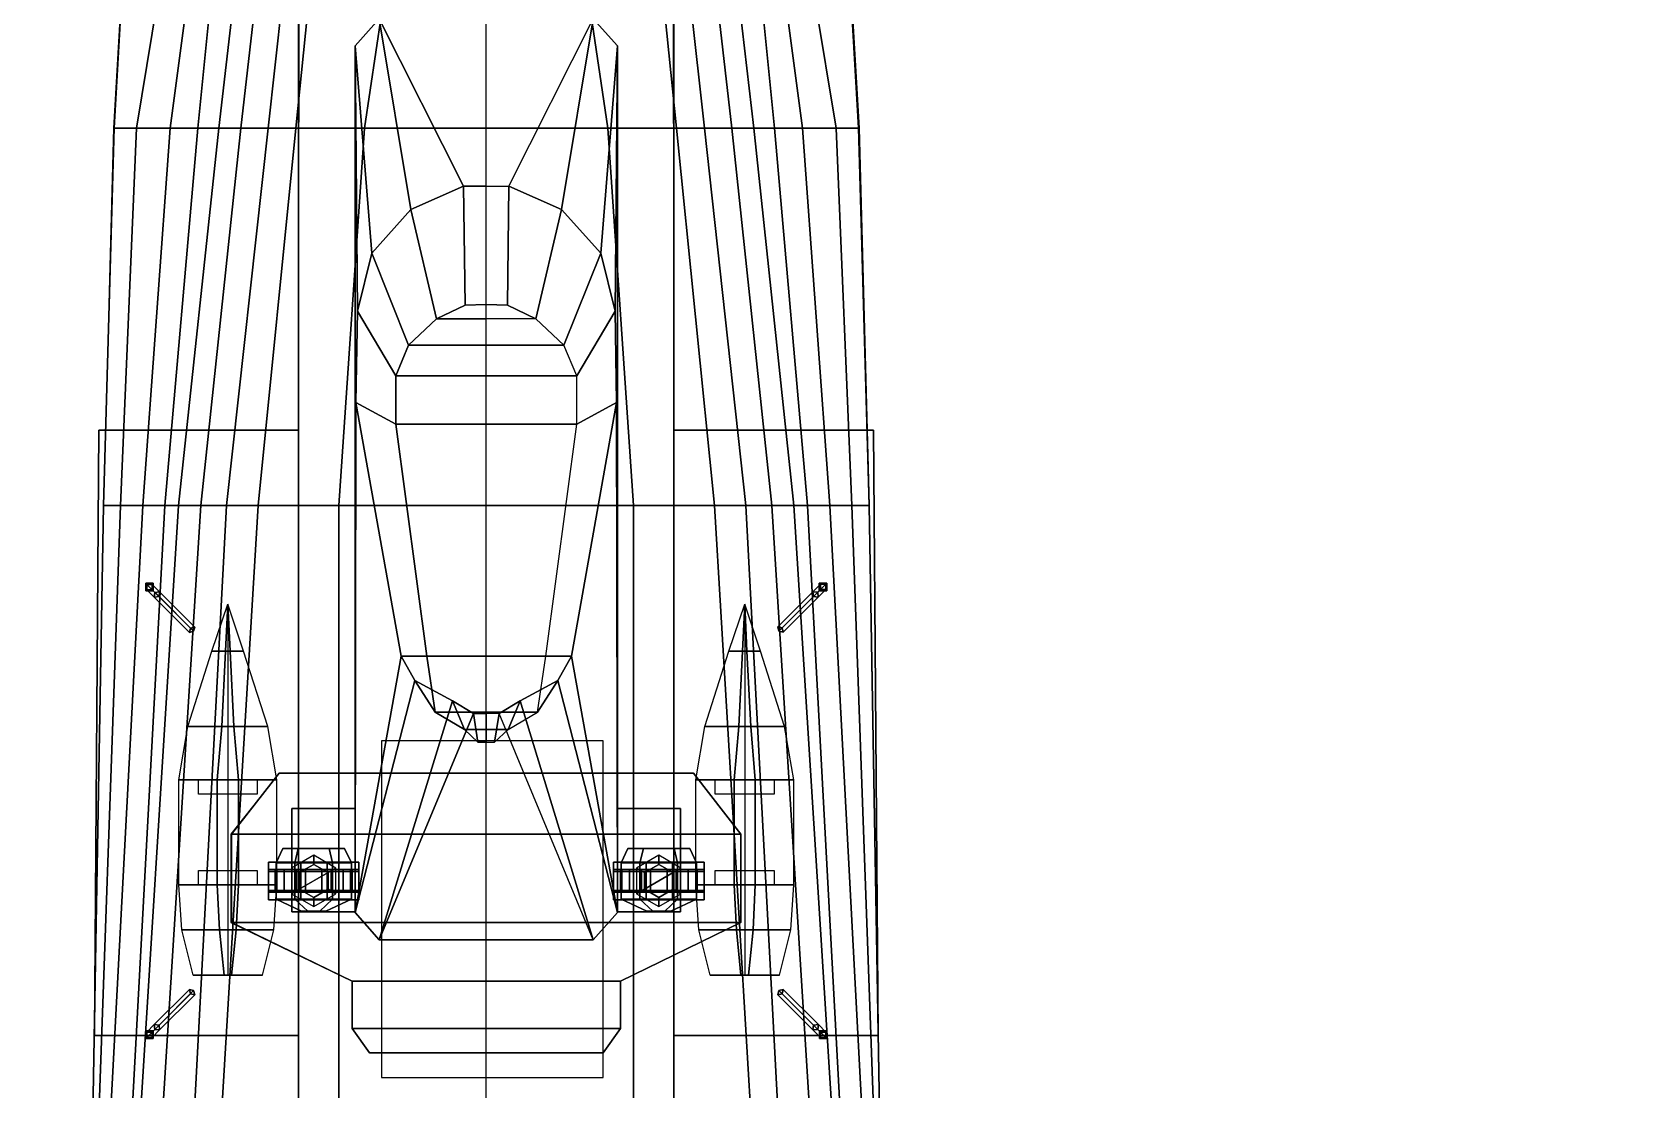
# Model space of a CAD drawing. Header units: millimetres. Extents: x -41 to 37, y -61 to 81.
# Drawn here: x -6.02 to 15.39, y 2.77 to 16.8 of the extents above; entities that cross this region are included whole.
import ezdxf

# ---------------------------------------------------------------- set-up
doc = ezdxf.new("R2010")
doc.units = ezdxf.units.MM
for name, color, linetype in [('boat', 6, 'Continuous'), ('drawing', 9, 'Continuous'), ('drawing2', 7, 'Continuous'), ('h1_1', 7, 'Continuous'), ('h2_1', 4, 'Continuous')]:
    doc.layers.add(name, color=color, linetype=linetype)
picture_1 = doc.add_image_def('image2.gif', size_in_pixel=(2328, 2856))
picture_2 = doc.add_image_def('image6.gif', size_in_pixel=(2010, 1322))

msp = doc.modelspace()

# ---------------------------------------------------------------- linework, layer by layer
at = {"layer": 'boat'}
for points in [[(-3.64, 8.59, 6.16), (-3.43, 9.21, 6.16), (-3.43, 9.21, 6), (-3.46, 8.59, 5.5)], [(-3.46, 8.59, 5.5), (-3.43, 9.21, 6), (-3.43, 9.21, 6), (-3.43, 8.59, 5.5)], [(-3.22, 8.59, 6.16), (-3.43, 9.21, 6.16), (-3.43, 9.21, 6), (-3.4, 8.59, 5.5)], [(-3.4, 8.59, 5.5), (-3.43, 9.21, 6), (-3.43, 9.21, 6), (-3.43, 8.59, 5.5)], [(3.22, 8.59, 6.16), (3.43, 9.21, 6.16), (3.43, 9.21, 6), (3.4, 8.59, 5.5)], [(3.4, 8.59, 5.5), (3.43, 9.21, 6), (3.43, 9.21, 6), (3.43, 8.59, 5.5)], [(3.46, 8.59, 5.5), (3.43, 9.21, 6), (3.43, 9.21, 6), (3.43, 8.59, 5.5)], [(3.64, 8.59, 6.16), (3.43, 9.21, 6.16), (3.43, 9.21, 6), (3.46, 8.59, 5.5)], [(-3.96, 7.59, 6.16), (-3.64, 8.59, 6.16), (-3.46, 8.59, 5.5), (-3.51, 7.59, 5.39)], [(-3.51, 7.59, 5.39), (-3.46, 8.59, 5.5), (-3.43, 8.59, 5.5), (-3.43, 7.59, 5.39)], [(-3.35, 7.59, 5.39), (-3.4, 8.59, 5.5), (-3.43, 8.59, 5.5), (-3.43, 7.59, 5.39)], [(-2.9, 7.59, 6.16), (-3.22, 8.59, 6.16), (-3.4, 8.59, 5.5), (-3.35, 7.59, 5.39)], [(2.9, 7.59, 6.16), (3.22, 8.59, 6.16), (3.4, 8.59, 5.5), (3.35, 7.59, 5.39)], [(3.35, 7.59, 5.39), (3.4, 8.59, 5.5), (3.43, 8.59, 5.5), (3.43, 7.59, 5.39)], [(3.51, 7.59, 5.39), (3.46, 8.59, 5.5), (3.43, 8.59, 5.5), (3.43, 7.59, 5.39)], [(3.96, 7.59, 6.16), (3.64, 8.59, 6.16), (3.46, 8.59, 5.5), (3.51, 7.59, 5.39)], [(-4.08, 6.88, 6.16), (-3.96, 7.59, 6.16), (-3.51, 7.59, 5.39), (-3.57, 6.88, 5.39)], [(-3.57, 6.88, 5.39), (-3.51, 7.59, 5.39), (-3.43, 7.59, 5.39), (-3.43, 6.88, 5.39)], [(-3.29, 6.88, 5.39), (-3.35, 7.59, 5.39), (-3.43, 7.59, 5.39), (-3.43, 6.88, 5.39)], [(-2.78, 6.88, 6.16), (-2.9, 7.59, 6.16), (-3.35, 7.59, 5.39), (-3.29, 6.88, 5.39)], [(2.78, 6.88, 6.16), (2.9, 7.59, 6.16), (3.35, 7.59, 5.39), (3.29, 6.88, 5.39)], [(3.29, 6.88, 5.39), (3.35, 7.59, 5.39), (3.43, 7.59, 5.39), (3.43, 6.88, 5.39)], [(3.57, 6.88, 5.39), (3.51, 7.59, 5.39), (3.43, 7.59, 5.39), (3.43, 6.88, 5.39)], [(4.08, 6.88, 6.16), (3.96, 7.59, 6.16), (3.51, 7.59, 5.39), (3.57, 6.88, 5.39)], [(-4.08, 5.49, 6.16), (-4.08, 6.88, 6.16), (-3.57, 6.88, 5.39), (-3.57, 5.49, 5.39)], [(-3.82, 6.69, 5.78), (-3.82, 6.88, 5.78), (-3.04, 6.88, 5.78), (-3.04, 6.69, 5.78)], [(-3.57, 5.49, 5.39), (-3.57, 6.88, 5.39), (-3.43, 6.88, 5.39), (-3.43, 5.49, 5.39)], [(-3.29, 5.49, 5.39), (-3.29, 6.88, 5.39), (-3.43, 6.88, 5.39), (-3.43, 5.49, 5.39)], [(-2.78, 5.49, 6.16), (-2.78, 6.88, 6.16), (-3.29, 6.88, 5.39), (-3.29, 5.49, 5.39)], [(2.78, 5.49, 6.16), (2.78, 6.88, 6.16), (3.29, 6.88, 5.39), (3.29, 5.49, 5.39)], [(3.04, 6.69, 5.78), (3.04, 6.88, 5.78), (3.82, 6.88, 5.78), (3.82, 6.69, 5.78)], [(3.29, 5.49, 5.39), (3.29, 6.88, 5.39), (3.43, 6.88, 5.39), (3.43, 5.49, 5.39)], [(3.57, 5.49, 5.39), (3.57, 6.88, 5.39), (3.43, 6.88, 5.39), (3.43, 5.49, 5.39)], [(4.08, 5.49, 6.16), (4.08, 6.88, 6.16), (3.57, 6.88, 5.39), (3.57, 5.49, 5.39)], [(-3.82, 5.49, 5.78), (-3.82, 5.68, 5.78), (-3.04, 5.68, 5.78), (-3.04, 5.49, 5.78)], [(3.04, 5.49, 5.78), (3.04, 5.68, 5.78), (3.82, 5.68, 5.78), (3.82, 5.49, 5.78)], [(-4.04, 4.89, 6.16), (-4.08, 5.49, 6.16), (-3.57, 5.49, 5.39), (-3.54, 4.89, 5.49)], [(-3.54, 4.89, 5.49), (-3.57, 5.49, 5.39), (-3.43, 5.49, 5.39), (-3.43, 4.89, 5.49)], [(-3.32, 4.89, 5.49), (-3.29, 5.49, 5.39), (-3.43, 5.49, 5.39), (-3.43, 4.89, 5.49)], [(-2.82, 4.89, 6.16), (-2.78, 5.49, 6.16), (-3.29, 5.49, 5.39), (-3.32, 4.89, 5.49)], [(2.82, 4.89, 6.16), (2.78, 5.49, 6.16), (3.29, 5.49, 5.39), (3.32, 4.89, 5.49)], [(3.32, 4.89, 5.49), (3.29, 5.49, 5.39), (3.43, 5.49, 5.39), (3.43, 4.89, 5.49)], [(3.54, 4.89, 5.49), (3.57, 5.49, 5.39), (3.43, 5.49, 5.39), (3.43, 4.89, 5.49)], [(4.04, 4.89, 6.16), (4.08, 5.49, 6.16), (3.57, 5.49, 5.39), (3.54, 4.89, 5.49)], [(-3.89, 4.29, 6.16), (-4.04, 4.89, 6.16), (-3.54, 4.89, 5.49), (-3.48, 4.29, 5.83)], [(-3.48, 4.29, 5.83), (-3.54, 4.89, 5.49), (-3.43, 4.89, 5.49), (-3.43, 4.29, 5.83)], [(-3.38, 4.29, 5.83), (-3.32, 4.89, 5.49), (-3.43, 4.89, 5.49), (-3.43, 4.29, 5.83)], [(-2.97, 4.29, 6.16), (-2.82, 4.89, 6.16), (-3.32, 4.89, 5.49), (-3.38, 4.29, 5.83)], [(2.97, 4.29, 6.16), (2.82, 4.89, 6.16), (3.32, 4.89, 5.49), (3.38, 4.29, 5.83)], [(3.38, 4.29, 5.83), (3.32, 4.89, 5.49), (3.43, 4.89, 5.49), (3.43, 4.29, 5.83)], [(3.48, 4.29, 5.83), (3.54, 4.89, 5.49), (3.43, 4.89, 5.49), (3.43, 4.29, 5.83)], [(3.89, 4.29, 6.16), (4.04, 4.89, 6.16), (3.54, 4.89, 5.49), (3.48, 4.29, 5.83)], [(-3.43, 4.29, 6.16), (-3.89, 4.29, 6.16), (-3.48, 4.29, 5.83), (-3.43, 4.29, 5.83)], [(-3.43, 4.29, 6.16), (-2.97, 4.29, 6.16), (-3.38, 4.29, 5.83), (-3.43, 4.29, 5.83)], [(3.43, 4.29, 6.16), (2.97, 4.29, 6.16), (3.38, 4.29, 5.83), (3.43, 4.29, 5.83)], [(3.43, 4.29, 6.16), (3.89, 4.29, 6.16), (3.48, 4.29, 5.83), (3.43, 4.29, 5.83)]]:
    msp.add_3dface(points, dxfattribs=at)
at = {"layer": 'h1_1'}
for points in [[(-2.49, 35.15, 2.77), (-2.49, -0.22, 2.74), (-2.49, -0.22, 5.06), (-2.49, 35.15, 5.06)], [(-2.49, 35.15, 5.06), (-2.49, -0.22, 5.06), (2.49, -0.22, 5.06), (2.49, 35.15, 5.06)], [(2.49, -0.22, 5.06), (2.49, -0.22, 2.74), (2.49, 35.15, 2.77), (2.49, 35.15, 5.06)], [(-4.653, 20.575, 2.768), (-4.947, 15.529, 2.768), (4.947, 15.529, 2.768), (4.653, 20.575, 2.768)], [(-4.65, 20.57, 2.84), (-4.65, 20.57, 3.94), (-4.94, 15.53, 3.94), (-4.94, 15.53, 2.84)], [(-4.94, 15.53, 2.84), (-4.94, 15.53, 3.94), (-4.65, 20.57, 3.94), (-4.65, 20.57, 2.84)], [(0.864, 20.575, -3.424), (1.614, 15.529, -3.243), (0, 15.529, -3.68), (0, 20.575, -3.68)], [(2.013, 20.575, -2.816), (2.526, 15.529, -2.816), (1.614, 15.529, -3.243), (0.864, 20.575, -3.424)], [(2.336, 20.575, -2.578), (2.896, 15.529, -2.578), (2.526, 15.529, -2.816), (2.013, 20.575, -2.816)], [(2.678, 20.575, -2.322), (3.257, 15.529, -2.322), (2.896, 15.529, -2.578), (2.336, 20.575, -2.578)], [(2.963, 20.575, -2.018), (3.551, 15.529, -2.018), (3.257, 15.529, -2.322), (2.678, 20.575, -2.322)], [(3.323, 20.575, -1.505), (3.827, 15.529, -1.619), (3.551, 15.529, -2.018), (2.963, 20.575, -2.018)], [(3.523, 20.575, -1.164), (4.197, 15.529, -0.793), (3.827, 15.529, -1.619), (3.323, 20.575, -1.505)], [(3.808, 20.575, -0.508), (4.643, 15.529, 0.726), (4.197, 15.529, -0.793), (3.523, 20.575, -1.164)], [(4.947, 15.529, 2.768), (4.643, 15.529, 0.726), (3.808, 20.575, -0.508), (4.653, 20.575, 2.768)], [(4.65, 20.57, 2.84), (4.65, 20.57, 3.94), (4.94, 15.53, 3.94), (4.94, 15.53, 2.84)], [(4.94, 15.53, 2.84), (4.94, 15.53, 3.94), (4.65, 20.57, 3.94), (4.65, 20.57, 2.84)], [(-2.487, 19.69, 5.06), (-2.487, 19.69, 6.06), (-2.49, 11.52, 6.03), (-2.49, 11.52, 5.06)], [(-2.49, 11.52, 5.06), (-2.49, 11.52, 6.03), (-2.487, 19.69, 6.06), (-2.487, 19.69, 5.06)], [(2.487, 19.66, 5.06), (2.487, 19.66, 6.06), (2.49, 11.52, 6.03), (2.49, 11.52, 5.06)], [(2.49, 11.52, 5.06), (2.49, 11.52, 6.03), (2.487, 19.66, 6.06), (2.487, 19.66, 5.06)], [(-1.74, 16.62, 5.15), (-1.42, 16.98, 5.15), (-1.42, 16.98, 5.06), (-1.74, 16.62, 5.06)], [(-1.52, 13.87, 7.53), (-1, 14.45, 7.53), (-1.42, 16.98, 5.15), (-1.74, 16.62, 5.15)], [(1.42, 16.98, 5.15), (-1.42, 16.98, 5.15), (-0.3, 14.76, 7.53), (0.3, 14.76, 7.53)], [(-1.42, 16.98, 5.15), (-1.42, 16.98, 5.15), (-1, 14.45, 7.53), (-0.3, 14.76, 7.53)], [(1.74, 16.62, 5.06), (1.42, 16.98, 5.06), (1.42, 16.98, 5.15), (1.74, 16.62, 5.15)], [(-1.74, 5.12, 5.15), (-1.74, 16.62, 5.15), (-1.74, 16.62, 5.06), (-1.74, 5.12, 5.06)], [(-1.73, 11.89, 7.53), (-1.71, 13.1, 7.53), (-1.74, 16.62, 5.15), (-1.74, 5.12, 5.15)], [(-1.71, 13.1, 7.53), (-1.52, 13.87, 7.53), (-1.74, 16.62, 5.15)], [(1.74, 5.12, 5.06), (1.74, 16.62, 5.06), (1.74, 16.62, 5.15), (1.74, 5.12, 5.15)], [(-5.08, 10.52, 2.84), (-5.08, 10.52, 3.94), (-4.94, 15.53, 3.94), (-4.94, 15.53, 2.84)], [(-4.94, 15.53, 2.84), (-4.94, 15.53, 3.94), (-5.08, 10.52, 3.94), (-5.08, 10.52, 2.84)], [(-4.947, 15.529, 2.768), (-5.08, 10.52, 2.768), (5.08, 10.52, 2.768), (4.947, 15.529, 2.768)], [(1.614, 15.529, -3.243), (1.956, 10.52, -3.243), (0, 10.52, -3.68), (0, 15.529, -3.68)], [(2.526, 15.529, -2.816), (3.029, 10.52, -2.816), (1.956, 10.52, -3.243), (1.614, 15.529, -3.243)], [(2.896, 15.529, -2.578), (3.447, 10.52, -2.578), (3.029, 10.52, -2.816), (2.526, 15.529, -2.816)], [(3.257, 15.529, -2.322), (3.789, 10.52, -2.341), (3.447, 10.52, -2.578), (2.896, 15.529, -2.578)], [(3.551, 15.529, -2.018), (4.083, 10.52, -2.085), (3.789, 10.52, -2.341), (3.257, 15.529, -2.322)], [(3.827, 15.529, -1.619), (4.264, 10.52, -1.866), (4.083, 10.52, -2.085), (3.551, 15.529, -2.018)], [(4.197, 15.529, -0.793), (4.558, 10.52, -1.344), (4.264, 10.52, -1.866), (3.827, 15.529, -1.619)], [(4.643, 15.529, 0.726), (4.852, 10.52, -0.29), (4.558, 10.52, -1.344), (4.197, 15.529, -0.793)], [(5.08, 10.52, 2.768), (4.852, 10.52, -0.29), (4.643, 15.529, 0.726), (4.947, 15.529, 2.768)], [(5.08, 10.52, 2.84), (5.08, 10.52, 3.94), (4.94, 15.53, 3.94), (4.94, 15.53, 2.84)], [(4.94, 15.53, 2.84), (4.94, 15.53, 3.94), (5.08, 10.52, 3.94), (5.08, 10.52, 2.84)], [(-0.3, 14.76, 7.53), (-1, 14.45, 7.53), (-0.66, 13, 12.69), (-0.28, 13.18, 12.71)], [(0, 13.19, 12.71), (0, 14.76, 7.53), (-0.3, 14.76, 7.53), (-0.28, 13.18, 12.71)], [(-1, 14.45, 7.53), (-1.52, 13.87, 7.53), (-1.03, 12.65, 12.57), (-0.66, 13, 12.69)], [(-1.52, 13.87, 7.53), (-1.71, 13.1, 7.53), (-1.2, 12.24, 12.44), (-1.03, 12.65, 12.57)], [(-1.71, 13.1, 7.53), (-1.73, 11.89, 7.53), (-1.2, 11.6, 12.24), (-1.2, 12.24, 12.44)], [(-0.28, 13.18, 12.71), (-0.66, 13, 12.69), (0, 13, 12.69), (0, 13.19, 12.71)], [(-0.66, 13, 12.69), (-1.03, 12.65, 12.57), (1.03, 12.65, 12.57), (0.66, 13, 12.69)], [(-1.03, 12.65, 12.57), (-1.2, 12.24, 12.44), (1.2, 12.24, 12.44), (1.03, 12.65, 12.57)], [(-1.2, 12.24, 12.44), (-1.2, 11.6, 12.24), (1.2, 11.6, 12.24), (1.2, 12.24, 12.44)], [(-1.13, 8.52, 7.53), (-1.73, 11.89, 7.53), (-1.74, 5.12, 5.15)], [(-1.73, 11.89, 7.53), (-1.13, 8.52, 7.53), (-0.79, 8.52, 11.29), (-1.2, 11.6, 12.24)], [(-1.2, 11.6, 12.24), (-0.79, 8.52, 11.29), (0.79, 8.52, 11.29), (1.2, 11.6, 12.24)], [(-2.49, 3.49, 5.06), (-2.49, 11.52, 5.06), (-5.14, 11.52, 5.06), (-5.2, 3.49, 5.06)], [(-5.2, 3.49, 5.06), (-5.14, 11.52, 5.06), (-2.49, 11.52, 5.06), (-2.49, 3.49, 5.06)], [(2.49, 3.49, 5.06), (2.49, 11.52, 5.06), (5.14, 11.52, 5.06), (5.2, 3.49, 5.06)], [(5.2, 3.49, 5.06), (5.14, 11.52, 5.06), (2.49, 11.52, 5.06), (2.49, 3.49, 5.06)], [(-5.08, 10.52, 2.768), (-5.251, 0.676, 2.768), (5.251, 0.676, 2.768), (5.08, 10.52, 2.768)], [(-5.08, 10.52, 2.84), (-5.08, 10.52, 3.94), (-5.25, 0.67, 3.94), (-5.25, 0.67, 2.84)], [(-5.25, 0.67, 2.84), (-5.25, 0.67, 3.94), (-5.08, 10.52, 3.94), (-5.08, 10.52, 2.84)], [(1.956, 10.52, -3.243), (1.956, 0.676, -3.329), (0, 0.676, -3.68), (0, 10.52, -3.68)], [(3.029, 10.52, -2.816), (3.618, 0.676, -2.816), (1.956, 0.676, -3.329), (1.956, 10.52, -3.243)], [(3.447, 10.52, -2.578), (3.969, 0.676, -2.673), (3.618, 0.676, -2.816), (3.029, 10.52, -2.816)], [(3.789, 10.52, -2.341), (4.406, 0.676, -2.398), (3.969, 0.676, -2.673), (3.447, 10.52, -2.578)], [(4.083, 10.52, -2.085), (4.7, 0.676, -2.132), (4.406, 0.676, -2.398), (3.789, 10.52, -2.341)], [(4.264, 10.52, -1.866), (4.795, 0.676, -1.99), (4.7, 0.676, -2.132), (4.083, 10.52, -2.085)], [(4.558, 10.52, -1.344), (5.08, 0.676, -1.344), (4.795, 0.676, -1.99), (4.264, 10.52, -1.866)], [(4.852, 10.52, -0.29), (5.204, 0.676, -0.822), (5.08, 0.676, -1.344), (4.558, 10.52, -1.344)], [(5.251, 0.676, 2.768), (5.204, 0.676, -0.822), (4.852, 10.52, -0.29), (5.08, 10.52, 2.768)], [(5.08, 10.52, 2.84), (5.08, 10.52, 3.94), (5.25, 0.67, 3.94), (5.25, 0.67, 2.84)], [(5.25, 0.67, 2.84), (5.25, 0.67, 3.94), (5.08, 10.52, 3.94), (5.08, 10.52, 2.84)], [(-4.421, 9.489, 5.81), (-4.52, 9.489, 5.81), (-4.506, 9.475, 7.86), (-4.435, 9.475, 7.83)], [(-4.52, 9.489, 5.81), (-4.52, 9.39, 5.81), (-4.506, 9.404, 7.83), (-4.506, 9.475, 7.86)], [(-4.421, 9.489, 2.76), (-4.52, 9.489, 2.76), (-4.52, 9.489, 5.81), (-4.421, 9.489, 5.81)], [(-4.52, 9.489, 2.76), (-4.52, 9.39, 2.76), (-4.52, 9.39, 5.81), (-4.52, 9.489, 5.81)], [(-4.435, 9.475, 7.83), (-4.506, 9.475, 7.86), (-4.4, 9.369, 8.18), (-4.336, 9.376, 8.16)], [(-4.506, 9.475, 7.86), (-4.506, 9.404, 7.83), (-4.407, 9.305, 8.16), (-4.4, 9.369, 8.18)], [(-4.421, 9.39, 5.81), (-4.421, 9.489, 5.81), (-4.435, 9.475, 7.83), (-4.435, 9.404, 7.79)], [(-4.435, 9.404, 7.79), (-4.435, 9.475, 7.83), (-4.336, 9.376, 8.16), (-4.343, 9.312, 8.14)], [(-4.421, 9.39, 2.76), (-4.421, 9.489, 2.76), (-4.421, 9.489, 5.81), (-4.421, 9.39, 5.81)], [(4.505, 9.476, 7.86), (4.434, 9.476, 7.83), (4.335, 9.377, 8.16), (4.399, 9.37, 8.18)], [(4.434, 9.476, 7.83), (4.434, 9.405, 7.79), (4.342, 9.313, 8.14), (4.335, 9.377, 8.16)], [(4.505, 9.405, 7.83), (4.505, 9.476, 7.86), (4.399, 9.37, 8.18), (4.406, 9.306, 8.16)], [(4.519, 9.49, 5.81), (4.42, 9.49, 5.81), (4.434, 9.476, 7.83), (4.505, 9.476, 7.86)], [(4.42, 9.49, 5.81), (4.42, 9.391, 5.81), (4.434, 9.405, 7.79), (4.434, 9.476, 7.83)], [(4.519, 9.49, 2.76), (4.42, 9.49, 2.76), (4.42, 9.49, 5.81), (4.519, 9.49, 5.81)], [(4.42, 9.49, 2.76), (4.42, 9.391, 2.76), (4.42, 9.391, 5.81), (4.42, 9.49, 5.81)], [(4.519, 9.391, 5.81), (4.519, 9.49, 5.81), (4.505, 9.476, 7.86), (4.505, 9.405, 7.83)], [(4.519, 9.391, 2.76), (4.519, 9.49, 2.76), (4.519, 9.49, 5.81), (4.519, 9.391, 5.81)], [(-4.52, 9.39, 5.81), (-4.421, 9.39, 5.81), (-4.435, 9.404, 7.79), (-4.506, 9.404, 7.83)], [(-4.52, 9.39, 2.76), (-4.421, 9.39, 2.76), (-4.421, 9.39, 5.81), (-4.52, 9.39, 5.81)], [(-4.506, 9.404, 7.83), (-4.435, 9.404, 7.79), (-4.343, 9.312, 8.14), (-4.407, 9.305, 8.16)], [(-4.4, 9.369, 8.18), (-4.407, 9.305, 8.16), (-3.94, 8.838, 8.67), (-3.926, 8.895, 8.71)], [(-4.407, 9.305, 8.16), (-4.343, 9.312, 8.14), (-3.884, 8.853, 8.65), (-3.94, 8.838, 8.67)], [(-4.336, 9.376, 8.16), (-4.4, 9.369, 8.18), (-3.926, 8.895, 8.71), (-3.869, 8.909, 8.67)], [(-4.343, 9.312, 8.14), (-4.336, 9.376, 8.16), (-3.869, 8.909, 8.67), (-3.884, 8.853, 8.65)], [(4.399, 9.37, 8.18), (4.335, 9.377, 8.16), (3.868, 8.91, 8.67), (3.925, 8.896, 8.71)], [(4.335, 9.377, 8.16), (4.342, 9.313, 8.14), (3.883, 8.854, 8.65), (3.868, 8.91, 8.67)], [(4.342, 9.313, 8.14), (4.406, 9.306, 8.16), (3.939, 8.839, 8.67), (3.883, 8.854, 8.65)], [(4.406, 9.306, 8.16), (4.399, 9.37, 8.18), (3.925, 8.896, 8.71), (3.939, 8.839, 8.67)], [(4.434, 9.405, 7.79), (4.505, 9.405, 7.83), (4.406, 9.306, 8.16), (4.342, 9.313, 8.14)], [(4.42, 9.391, 5.81), (4.519, 9.391, 5.81), (4.505, 9.405, 7.83), (4.434, 9.405, 7.79)], [(4.42, 9.391, 2.76), (4.519, 9.391, 2.76), (4.519, 9.391, 5.81), (4.42, 9.391, 5.81)], [(-3.926, 8.895, 8.71), (-3.94, 8.838, 8.67), (-3.884, 8.853, 8.65), (-3.869, 8.909, 8.67)], [(3.925, 8.896, 8.71), (3.868, 8.91, 8.67), (3.883, 8.854, 8.65), (3.939, 8.839, 8.67)], [(-0.95, 8.2, 7.53), (-1.13, 8.52, 7.53), (-1.74, 5.12, 5.15)], [(-1.13, 8.52, 7.53), (-0.95, 8.2, 7.53), (-0.68, 7.78, 11.08), (-0.79, 8.52, 11.29)], [(-0.79, 8.52, 11.29), (-0.68, 7.78, 11.08), (0.68, 7.78, 11.08), (0.79, 8.52, 11.29)], [(-1.74, 5.12, 5.15), (-1.42, 4.76, 5.15), (-0.45, 7.93, 7.53), (-0.95, 8.2, 7.53)], [(-0.95, 8.2, 7.53), (-0.45, 7.93, 7.53), (-0.29, 7.55, 11.02), (-0.68, 7.78, 11.08)], [(-0.17, 7.76, 7.53), (-0.45, 7.93, 7.53), (-1.42, 4.76, 5.15)], [(-0.45, 7.93, 7.53), (-0.17, 7.76, 7.53), (-0.11, 7.38, 10.98), (-0.29, 7.55, 11.02)], [(0.17, 7.76, 7.53), (-0.17, 7.76, 7.53), (-1.42, 4.76, 5.15), (1.42, 4.76, 5.15)], [(-0.68, 7.78, 11.08), (-0.29, 7.55, 11.02), (0.29, 7.55, 11.02), (0.68, 7.78, 11.08)], [(-0.11, 7.38, 10.98), (-0.17, 7.76, 7.53), (0, 7.76, 7.53), (0, 7.38, 10.98)], [(-0.29, 7.55, 11.02), (-0.11, 7.38, 10.98), (0.11, 7.38, 10.98), (0.29, 7.55, 11.02)], [(-2.75, 6.97, 7.32), (-3.39, 6.16, 7.32), (3.38, 6.16, 7.32), (2.75, 6.97, 7.32)], [(-3.38, 6.16, 8.36), (-3.38, 6.16, 7.32), (-2.75, 6.97, 7.32), (-2.75, 6.97, 8.36)], [(2.75, 6.97, 8.36), (2.75, 6.97, 7.32), (-2.75, 6.97, 7.32), (-2.75, 6.97, 8.36)], [(3.38, 6.16, 8.36), (3.38, 6.16, 7.32), (2.75, 6.97, 7.32), (2.75, 6.97, 8.36)], [(-2.58, 6.5, 7.32), (-1.74, 6.5, 7.32), (-1.74, 6.5, 5.06), (-2.58, 6.5, 5.06)], [(-2.58, 6.5, 5.06), (-2.58, 5.13, 5.06), (-2.58, 5.13, 7.32), (-2.58, 6.5, 7.32)], [(-1.74, 6.5, 7.32), (-1.74, 5.13, 7.32), (-1.74, 5.13, 5.06), (-1.74, 6.5, 5.06)], [(1.74, 6.5, 5.06), (1.74, 5.13, 5.06), (1.74, 5.13, 7.32), (1.74, 6.5, 7.32)], [(1.74, 6.5, 7.32), (2.58, 6.5, 7.32), (2.58, 6.5, 5.06), (1.74, 6.5, 5.06)], [(2.58, 6.5, 7.32), (2.58, 5.13, 7.32), (2.58, 5.13, 5.06), (2.58, 6.5, 5.06)], [(-3.39, 6.16, 7.32), (-3.39, 4.99, 7.32), (3.38, 4.99, 7.32), (3.38, 6.16, 7.32)], [(-3.38, 4.99, 8.36), (-3.38, 4.99, 7.32), (-3.38, 6.16, 7.32), (-3.38, 6.16, 8.36)], [(3.38, 4.99, 8.36), (3.38, 4.99, 7.32), (3.38, 6.16, 7.32), (3.38, 6.16, 8.36)], [(-1.69, 5.79, 8.99), (-1.69, 5.665, 8.773), (-2.89, 5.665, 8.773), (-2.89, 5.79, 8.99)], [(-1.69, 5.665, 9.207), (-1.69, 5.79, 8.99), (-2.89, 5.79, 8.99), (-2.89, 5.665, 9.207)], [(-2.89, 5.29, 8.99), (-2.89, 5.79, 8.99), (-2.89, 5.665, 8.773), (-2.89, 5.415, 8.773)], [(-2.89, 5.415, 9.207), (-2.89, 5.665, 9.207), (-2.89, 5.79, 8.99), (-2.89, 5.29, 8.99)], [(-2.54, 5.78, 8.557), (-2.79, 5.78, 8.99), (-2.7, 5.97, 8.99), (-2.495, 5.97, 8.635)], [(-2.79, 5.78, 8.99), (-2.54, 5.78, 9.423), (-2.495, 5.97, 9.345), (-2.7, 5.97, 8.99)], [(-2.7, 5.97, 8.99), (-1.88, 5.97, 8.99), (-2.085, 5.97, 8.635), (-2.495, 5.97, 8.635)], [(-2.495, 5.97, 9.345), (-2.085, 5.97, 9.345), (-1.88, 5.97, 8.99), (-2.7, 5.97, 8.99)], [(-2.481, 5.65, 7.92), (-2.29, 5.76, 7.92), (-2.29, 5.88, 7.32), (-2.584, 5.71, 7.32)], [(-2.04, 5.78, 8.557), (-2.54, 5.78, 8.557), (-2.495, 5.97, 8.635), (-2.085, 5.97, 8.635)], [(-2.54, 5.78, 9.423), (-2.04, 5.78, 9.423), (-2.085, 5.97, 9.345), (-2.495, 5.97, 9.345)], [(-2.29, 5.76, 7.92), (-2.099, 5.65, 7.92), (-1.996, 5.71, 7.32), (-2.29, 5.88, 7.32)], [(-1.79, 5.78, 8.99), (-2.04, 5.78, 8.557), (-2.085, 5.97, 8.635), (-1.88, 5.97, 8.99)], [(-2.04, 5.78, 9.423), (-1.79, 5.78, 8.99), (-1.88, 5.97, 8.99), (-2.085, 5.97, 9.345)], [(-1.69, 5.415, 8.773), (-1.69, 5.665, 8.773), (-1.69, 5.79, 8.99), (-1.69, 5.29, 8.99)], [(-1.69, 5.29, 8.99), (-1.69, 5.79, 8.99), (-1.69, 5.665, 9.207), (-1.69, 5.415, 9.207)], [(1.69, 5.415, 9.207), (1.69, 5.665, 9.207), (1.69, 5.79, 8.99), (1.69, 5.29, 8.99)], [(1.69, 5.29, 8.99), (1.69, 5.79, 8.99), (1.69, 5.665, 8.773), (1.69, 5.415, 8.773)], [(2.89, 5.665, 9.207), (2.89, 5.79, 8.99), (1.69, 5.79, 8.99), (1.69, 5.665, 9.207)], [(2.89, 5.79, 8.99), (2.89, 5.665, 8.773), (1.69, 5.665, 8.773), (1.69, 5.79, 8.99)], [(1.79, 5.78, 8.99), (2.04, 5.78, 9.423), (2.085, 5.97, 9.345), (1.88, 5.97, 8.99)], [(2.04, 5.78, 8.557), (1.79, 5.78, 8.99), (1.88, 5.97, 8.99), (2.085, 5.97, 8.635)], [(2.085, 5.97, 9.345), (2.495, 5.97, 9.345), (2.7, 5.97, 8.99), (1.88, 5.97, 8.99)], [(1.88, 5.97, 8.99), (2.7, 5.97, 8.99), (2.495, 5.97, 8.635), (2.085, 5.97, 8.635)], [(2.099, 5.65, 7.92), (2.29, 5.76, 7.92), (2.29, 5.88, 7.32), (1.996, 5.71, 7.32)], [(2.04, 5.78, 9.423), (2.54, 5.78, 9.423), (2.495, 5.97, 9.345), (2.085, 5.97, 9.345)], [(2.54, 5.78, 8.557), (2.04, 5.78, 8.557), (2.085, 5.97, 8.635), (2.495, 5.97, 8.635)], [(2.29, 5.76, 7.92), (2.481, 5.65, 7.92), (2.584, 5.71, 7.32), (2.29, 5.88, 7.32)], [(2.54, 5.78, 9.423), (2.79, 5.78, 8.99), (2.7, 5.97, 8.99), (2.495, 5.97, 9.345)], [(2.79, 5.78, 8.99), (2.54, 5.78, 8.557), (2.495, 5.97, 8.635), (2.7, 5.97, 8.99)], [(2.89, 5.29, 8.99), (2.89, 5.79, 8.99), (2.89, 5.665, 9.207), (2.89, 5.415, 9.207)], [(2.89, 5.415, 8.773), (2.89, 5.665, 8.773), (2.89, 5.79, 8.99), (2.89, 5.29, 8.99)], [(-2.89, 5.69, 8.82), (-2.78, 5.69, 8.82), (-2.68, 5.69, 8.37), (-2.89, 5.69, 8.37)], [(-2.89, 5.39, 8.82), (-2.89, 5.69, 8.82), (-2.89, 5.69, 8.37), (-2.89, 5.39, 8.37)], [(-2.89, 5.69, 8.37), (-2.68, 5.69, 8.37), (-2.4, 5.69, 8.18), (-2.8, 5.69, 8.18)], [(-2.89, 5.39, 8.37), (-2.89, 5.69, 8.37), (-2.8, 5.69, 8.18), (-2.8, 5.39, 8.18)], [(-1.69, 5.665, 8.773), (-1.69, 5.415, 8.773), (-2.89, 5.415, 8.773), (-2.89, 5.665, 8.773)], [(-1.69, 5.415, 9.207), (-1.69, 5.665, 9.207), (-2.89, 5.665, 9.207), (-2.89, 5.415, 9.207)], [(-2.52, 5.69, 7.92), (-2.52, 5.39, 7.92), (-2.8, 5.39, 8.18), (-2.8, 5.69, 8.18)], [(-2.06, 5.69, 7.92), (-2.52, 5.69, 7.92), (-2.8, 5.69, 8.18), (-1.78, 5.69, 8.18)], [(-2.54, 5.3, 8.557), (-2.79, 5.3, 8.99), (-2.79, 5.78, 8.99), (-2.54, 5.78, 8.557)], [(-2.79, 5.3, 8.99), (-2.54, 5.3, 9.423), (-2.54, 5.78, 9.423), (-2.79, 5.78, 8.99)], [(-2.68, 5.39, 8.37), (-2.68, 5.69, 8.37), (-2.78, 5.69, 8.82), (-2.78, 5.39, 8.82)], [(-2.4, 5.39, 8.18), (-2.4, 5.69, 8.18), (-2.68, 5.69, 8.37), (-2.68, 5.39, 8.37)], [(-2.481, 5.43, 7.92), (-2.481, 5.65, 7.92), (-2.584, 5.71, 7.32), (-2.584, 5.37, 7.32)], [(-2.04, 5.3, 8.557), (-2.54, 5.3, 8.557), (-2.54, 5.78, 8.557), (-2.04, 5.78, 8.557)], [(-2.54, 5.3, 9.423), (-2.04, 5.3, 9.423), (-2.04, 5.78, 9.423), (-2.54, 5.78, 9.423)], [(-2.06, 5.39, 7.92), (-2.52, 5.39, 7.92), (-2.52, 5.69, 7.92), (-2.06, 5.69, 7.92)], [(-2.481, 5.43, 7.92), (-2.099, 5.65, 7.92), (-2.29, 5.76, 7.92), (-2.481, 5.65, 7.92)], [(-2.29, 5.32, 7.92), (-2.099, 5.43, 7.92), (-2.099, 5.65, 7.92), (-2.481, 5.43, 7.92)], [(-2.46, 5.78, 9.57), (-2.46, 5.3, 9.57), (-2.11, 5.3, 9.57), (-2.11, 5.78, 9.57)], [(-2.46, 5.78, 9.42), (-2.46, 5.3, 9.42), (-2.46, 5.3, 9.57), (-2.46, 5.78, 9.57)], [(-2.11, 5.78, 9.42), (-2.46, 5.78, 9.42), (-2.46, 5.78, 9.57), (-2.11, 5.78, 9.57)], [(-2.4, 5.69, 8.18), (-2.4, 5.39, 8.18), (-2.18, 5.39, 8.18), (-2.18, 5.69, 8.18)], [(-2.18, 5.69, 8.18), (-2.18, 5.39, 8.18), (-1.9, 5.39, 8.37), (-1.9, 5.69, 8.37)], [(-1.78, 5.69, 8.18), (-2.18, 5.69, 8.18), (-1.9, 5.69, 8.37), (-1.69, 5.69, 8.37)], [(-2.11, 5.78, 9.57), (-2.11, 5.3, 9.57), (-2.11, 5.3, 9.42), (-2.11, 5.78, 9.42)], [(-2.099, 5.65, 7.92), (-2.099, 5.43, 7.92), (-1.996, 5.37, 7.32), (-1.996, 5.71, 7.32)], [(-1.78, 5.69, 8.18), (-1.78, 5.39, 8.18), (-2.06, 5.39, 7.92), (-2.06, 5.69, 7.92)], [(-1.79, 5.3, 8.99), (-2.04, 5.3, 8.557), (-2.04, 5.78, 8.557), (-1.79, 5.78, 8.99)], [(-2.04, 5.3, 9.423), (-1.79, 5.3, 8.99), (-1.79, 5.78, 8.99), (-2.04, 5.78, 9.423)], [(-1.9, 5.69, 8.37), (-1.9, 5.39, 8.37), (-1.8, 5.39, 8.82), (-1.8, 5.69, 8.82)], [(-1.69, 5.69, 8.37), (-1.9, 5.69, 8.37), (-1.8, 5.69, 8.82), (-1.69, 5.69, 8.82)], [(-1.69, 5.69, 8.37), (-1.69, 5.39, 8.37), (-1.78, 5.39, 8.18), (-1.78, 5.69, 8.18)], [(-1.69, 5.69, 8.82), (-1.69, 5.39, 8.82), (-1.69, 5.39, 8.37), (-1.69, 5.69, 8.37)], [(1.69, 5.39, 8.37), (1.69, 5.69, 8.37), (1.78, 5.69, 8.18), (1.78, 5.39, 8.18)], [(1.69, 5.69, 8.37), (1.9, 5.69, 8.37), (2.18, 5.69, 8.18), (1.78, 5.69, 8.18)], [(1.69, 5.39, 8.82), (1.69, 5.69, 8.82), (1.69, 5.69, 8.37), (1.69, 5.39, 8.37)], [(1.69, 5.69, 8.82), (1.8, 5.69, 8.82), (1.9, 5.69, 8.37), (1.69, 5.69, 8.37)], [(2.89, 5.415, 9.207), (2.89, 5.665, 9.207), (1.69, 5.665, 9.207), (1.69, 5.415, 9.207)], [(2.89, 5.665, 8.773), (2.89, 5.415, 8.773), (1.69, 5.415, 8.773), (1.69, 5.665, 8.773)], [(2.52, 5.69, 7.92), (2.06, 5.69, 7.92), (1.78, 5.69, 8.18), (2.8, 5.69, 8.18)], [(2.06, 5.69, 7.92), (2.06, 5.39, 7.92), (1.78, 5.39, 8.18), (1.78, 5.69, 8.18)], [(1.79, 5.3, 8.99), (2.04, 5.3, 9.423), (2.04, 5.78, 9.423), (1.79, 5.78, 8.99)], [(2.04, 5.3, 8.557), (1.79, 5.3, 8.99), (1.79, 5.78, 8.99), (2.04, 5.78, 8.557)], [(1.9, 5.39, 8.37), (1.9, 5.69, 8.37), (1.8, 5.69, 8.82), (1.8, 5.39, 8.82)], [(2.18, 5.39, 8.18), (2.18, 5.69, 8.18), (1.9, 5.69, 8.37), (1.9, 5.39, 8.37)], [(2.099, 5.43, 7.92), (2.099, 5.65, 7.92), (1.996, 5.71, 7.32), (1.996, 5.37, 7.32)], [(2.04, 5.3, 9.423), (2.54, 5.3, 9.423), (2.54, 5.78, 9.423), (2.04, 5.78, 9.423)], [(2.54, 5.3, 8.557), (2.04, 5.3, 8.557), (2.04, 5.78, 8.557), (2.54, 5.78, 8.557)], [(2.52, 5.39, 7.92), (2.06, 5.39, 7.92), (2.06, 5.69, 7.92), (2.52, 5.69, 7.92)], [(2.099, 5.43, 7.92), (2.481, 5.65, 7.92), (2.29, 5.76, 7.92), (2.099, 5.65, 7.92)], [(2.29, 5.32, 7.92), (2.481, 5.43, 7.92), (2.481, 5.65, 7.92), (2.099, 5.43, 7.92)], [(2.47, 5.78, 9.42), (2.12, 5.78, 9.42), (2.12, 5.78, 9.57), (2.47, 5.78, 9.57)], [(2.12, 5.78, 9.42), (2.12, 5.3, 9.42), (2.12, 5.3, 9.57), (2.12, 5.78, 9.57)], [(2.12, 5.78, 9.57), (2.12, 5.3, 9.57), (2.47, 5.3, 9.57), (2.47, 5.78, 9.57)], [(2.18, 5.69, 8.18), (2.18, 5.39, 8.18), (2.4, 5.39, 8.18), (2.4, 5.69, 8.18)], [(2.8, 5.69, 8.18), (2.4, 5.69, 8.18), (2.68, 5.69, 8.37), (2.89, 5.69, 8.37)], [(2.4, 5.69, 8.18), (2.4, 5.39, 8.18), (2.68, 5.39, 8.37), (2.68, 5.69, 8.37)], [(2.47, 5.78, 9.57), (2.47, 5.3, 9.57), (2.47, 5.3, 9.42), (2.47, 5.78, 9.42)], [(2.481, 5.65, 7.92), (2.481, 5.43, 7.92), (2.584, 5.37, 7.32), (2.584, 5.71, 7.32)], [(2.8, 5.69, 8.18), (2.8, 5.39, 8.18), (2.52, 5.39, 7.92), (2.52, 5.69, 7.92)], [(2.54, 5.3, 9.423), (2.79, 5.3, 8.99), (2.79, 5.78, 8.99), (2.54, 5.78, 9.423)], [(2.79, 5.3, 8.99), (2.54, 5.3, 8.557), (2.54, 5.78, 8.557), (2.79, 5.78, 8.99)], [(2.89, 5.69, 8.37), (2.68, 5.69, 8.37), (2.78, 5.69, 8.82), (2.89, 5.69, 8.82)], [(2.68, 5.69, 8.37), (2.68, 5.39, 8.37), (2.78, 5.39, 8.82), (2.78, 5.69, 8.82)], [(2.89, 5.69, 8.37), (2.89, 5.39, 8.37), (2.8, 5.39, 8.18), (2.8, 5.69, 8.18)], [(2.89, 5.69, 8.82), (2.89, 5.39, 8.82), (2.89, 5.39, 8.37), (2.89, 5.69, 8.37)], [(-1.69, 5.415, 8.773), (-1.69, 5.29, 8.99), (-2.89, 5.29, 8.99), (-2.89, 5.415, 8.773)], [(-1.69, 5.29, 8.99), (-1.69, 5.415, 9.207), (-2.89, 5.415, 9.207), (-2.89, 5.29, 8.99)], [(-2.89, 5.39, 8.37), (-2.68, 5.39, 8.37), (-2.78, 5.39, 8.82), (-2.89, 5.39, 8.82)], [(-2.8, 5.39, 8.18), (-2.4, 5.39, 8.18), (-2.68, 5.39, 8.37), (-2.89, 5.39, 8.37)], [(-1.78, 5.39, 8.18), (-2.8, 5.39, 8.18), (-2.52, 5.39, 7.92), (-2.06, 5.39, 7.92)], [(-2.29, 5.32, 7.92), (-2.481, 5.43, 7.92), (-2.584, 5.37, 7.32), (-2.29, 5.2, 7.32)], [(-2.099, 5.43, 7.92), (-2.29, 5.32, 7.92), (-2.29, 5.2, 7.32), (-1.996, 5.37, 7.32)], [(-1.69, 5.39, 8.37), (-1.9, 5.39, 8.37), (-2.18, 5.39, 8.18), (-1.78, 5.39, 8.18)], [(-1.69, 5.39, 8.82), (-1.8, 5.39, 8.82), (-1.9, 5.39, 8.37), (-1.69, 5.39, 8.37)], [(2.89, 5.29, 8.99), (2.89, 5.415, 9.207), (1.69, 5.415, 9.207), (1.69, 5.29, 8.99)], [(2.89, 5.415, 8.773), (2.89, 5.29, 8.99), (1.69, 5.29, 8.99), (1.69, 5.415, 8.773)], [(1.78, 5.39, 8.18), (2.18, 5.39, 8.18), (1.9, 5.39, 8.37), (1.69, 5.39, 8.37)], [(1.69, 5.39, 8.37), (1.9, 5.39, 8.37), (1.8, 5.39, 8.82), (1.69, 5.39, 8.82)], [(2.8, 5.39, 8.18), (1.78, 5.39, 8.18), (2.06, 5.39, 7.92), (2.52, 5.39, 7.92)], [(2.29, 5.32, 7.92), (2.099, 5.43, 7.92), (1.996, 5.37, 7.32), (2.29, 5.2, 7.32)], [(2.481, 5.43, 7.92), (2.29, 5.32, 7.92), (2.29, 5.2, 7.32), (2.584, 5.37, 7.32)], [(2.89, 5.39, 8.37), (2.68, 5.39, 8.37), (2.4, 5.39, 8.18), (2.8, 5.39, 8.18)], [(2.89, 5.39, 8.82), (2.78, 5.39, 8.82), (2.68, 5.39, 8.37), (2.89, 5.39, 8.37)], [(-2.79, 5.3, 8.99), (-2.54, 5.3, 8.557), (-2.37, 5.14, 8.851), (-2.45, 5.14, 8.99)], [(-2.54, 5.3, 9.423), (-2.79, 5.3, 8.99), (-2.45, 5.14, 8.99), (-2.37, 5.14, 9.129)], [(-2.54, 5.3, 8.557), (-2.04, 5.3, 8.557), (-2.21, 5.14, 8.851), (-2.37, 5.14, 8.851)], [(-2.04, 5.3, 9.423), (-2.54, 5.3, 9.423), (-2.37, 5.14, 9.129), (-2.21, 5.14, 9.129)], [(-2.11, 5.3, 9.57), (-2.46, 5.3, 9.57), (-2.46, 5.3, 9.42), (-2.11, 5.3, 9.42)], [(-2.13, 5.14, 8.99), (-2.45, 5.14, 8.99), (-2.37, 5.14, 8.851), (-2.21, 5.14, 8.851)], [(-2.21, 5.14, 9.129), (-2.37, 5.14, 9.129), (-2.45, 5.14, 8.99), (-2.13, 5.14, 8.99)], [(-2.04, 5.3, 8.557), (-1.79, 5.3, 8.99), (-2.13, 5.14, 8.99), (-2.21, 5.14, 8.851)], [(-1.79, 5.3, 8.99), (-2.04, 5.3, 9.423), (-2.21, 5.14, 9.129), (-2.13, 5.14, 8.99)], [(2.04, 5.3, 9.423), (1.79, 5.3, 8.99), (2.13, 5.14, 8.99), (2.21, 5.14, 9.129)], [(1.79, 5.3, 8.99), (2.04, 5.3, 8.557), (2.21, 5.14, 8.851), (2.13, 5.14, 8.99)], [(2.54, 5.3, 9.423), (2.04, 5.3, 9.423), (2.21, 5.14, 9.129), (2.37, 5.14, 9.129)], [(2.04, 5.3, 8.557), (2.54, 5.3, 8.557), (2.37, 5.14, 8.851), (2.21, 5.14, 8.851)], [(2.47, 5.3, 9.57), (2.12, 5.3, 9.57), (2.12, 5.3, 9.42), (2.47, 5.3, 9.42)], [(2.37, 5.14, 9.129), (2.21, 5.14, 9.129), (2.13, 5.14, 8.99), (2.45, 5.14, 8.99)], [(2.45, 5.14, 8.99), (2.13, 5.14, 8.99), (2.21, 5.14, 8.851), (2.37, 5.14, 8.851)], [(2.79, 5.3, 8.99), (2.54, 5.3, 9.423), (2.37, 5.14, 9.129), (2.45, 5.14, 8.99)], [(2.54, 5.3, 8.557), (2.79, 5.3, 8.99), (2.45, 5.14, 8.99), (2.37, 5.14, 8.851)], [(-3.39, 4.99, 7.32), (-1.78, 4.21, 7.32), (1.78, 4.21, 7.32), (3.38, 4.99, 7.32)], [(-1.78, 4.21, 8.36), (-1.78, 4.21, 7.32), (-3.38, 4.99, 7.32), (-3.38, 4.99, 8.36)], [(-2.58, 5.13, 5.06), (-1.74, 5.13, 5.06), (-1.74, 5.13, 7.32), (-2.58, 5.13, 7.32)], [(-1.74, 5.12, 5.06), (-1.42, 4.76, 5.06), (-1.42, 4.76, 5.15), (-1.74, 5.12, 5.15)], [(1.74, 5.12, 5.15), (1.42, 4.76, 5.15), (1.42, 4.76, 5.06), (1.74, 5.12, 5.06)], [(1.74, 5.13, 5.06), (2.58, 5.13, 5.06), (2.58, 5.13, 7.32), (1.74, 5.13, 7.32)], [(1.78, 4.21, 8.36), (1.78, 4.21, 7.32), (3.38, 4.99, 7.32), (3.38, 4.99, 8.36)], [(1.42, 4.76, 5.15), (-1.42, 4.76, 5.15), (-1.42, 4.76, 5.06), (1.42, 4.76, 5.06)], [(-4.407, 3.634, 8.16), (-4.4, 3.57, 8.18), (-3.926, 4.044, 8.71), (-3.94, 4.101, 8.67)], [(-4.343, 3.627, 8.14), (-4.407, 3.634, 8.16), (-3.94, 4.101, 8.67), (-3.884, 4.086, 8.65)], [(-4.336, 3.563, 8.16), (-4.343, 3.627, 8.14), (-3.884, 4.086, 8.65), (-3.869, 4.03, 8.67)], [(-3.926, 4.044, 8.71), (-3.869, 4.03, 8.67), (-3.884, 4.086, 8.65), (-3.94, 4.101, 8.67)], [(-1.78, 4.21, 7.32), (-1.78, 3.58, 7.32), (1.78, 3.58, 7.32), (1.78, 4.21, 7.32)], [(-1.78, 3.58, 8.36), (-1.78, 3.58, 7.32), (-1.78, 4.21, 7.32), (-1.78, 4.21, 8.36)], [(1.78, 3.58, 8.36), (1.78, 3.58, 7.32), (1.78, 4.21, 7.32), (1.78, 4.21, 8.36)], [(3.926, 4.044, 8.71), (3.94, 4.101, 8.67), (3.884, 4.086, 8.65), (3.869, 4.03, 8.67)], [(4.343, 3.627, 8.14), (4.336, 3.563, 8.16), (3.869, 4.03, 8.67), (3.884, 4.086, 8.65)], [(4.407, 3.634, 8.16), (4.343, 3.627, 8.14), (3.884, 4.086, 8.65), (3.94, 4.101, 8.67)], [(4.4, 3.57, 8.18), (4.407, 3.634, 8.16), (3.94, 4.101, 8.67), (3.926, 4.044, 8.71)], [(-4.4, 3.57, 8.18), (-4.336, 3.563, 8.16), (-3.869, 4.03, 8.67), (-3.926, 4.044, 8.71)], [(4.336, 3.563, 8.16), (4.4, 3.57, 8.18), (3.926, 4.044, 8.71), (3.869, 4.03, 8.67)], [(-4.52, 3.549, 5.81), (-4.52, 3.45, 5.81), (-4.506, 3.464, 7.86), (-4.506, 3.535, 7.83)], [(-4.421, 3.549, 5.81), (-4.52, 3.549, 5.81), (-4.506, 3.535, 7.83), (-4.435, 3.535, 7.79)], [(-4.52, 3.549, 2.76), (-4.52, 3.45, 2.76), (-4.52, 3.45, 5.81), (-4.52, 3.549, 5.81)], [(-4.421, 3.549, 2.76), (-4.52, 3.549, 2.76), (-4.52, 3.549, 5.81), (-4.421, 3.549, 5.81)], [(-4.52, 3.45, 5.81), (-4.421, 3.45, 5.81), (-4.435, 3.464, 7.83), (-4.506, 3.464, 7.86)], [(-4.52, 3.45, 2.76), (-4.421, 3.45, 2.76), (-4.421, 3.45, 5.81), (-4.52, 3.45, 5.81)], [(-4.506, 3.535, 7.83), (-4.506, 3.464, 7.86), (-4.4, 3.57, 8.18), (-4.407, 3.634, 8.16)], [(-4.435, 3.535, 7.79), (-4.506, 3.535, 7.83), (-4.407, 3.634, 8.16), (-4.343, 3.627, 8.14)], [(-4.506, 3.464, 7.86), (-4.435, 3.464, 7.83), (-4.336, 3.563, 8.16), (-4.4, 3.57, 8.18)], [(-4.435, 3.464, 7.83), (-4.435, 3.535, 7.79), (-4.343, 3.627, 8.14), (-4.336, 3.563, 8.16)], [(-4.421, 3.45, 5.81), (-4.421, 3.549, 5.81), (-4.435, 3.535, 7.79), (-4.435, 3.464, 7.83)], [(-4.421, 3.45, 2.76), (-4.421, 3.549, 2.76), (-4.421, 3.549, 5.81), (-4.421, 3.45, 5.81)], [(-1.78, 3.58, 7.32), (-1.55, 3.26, 7.32), (1.55, 3.26, 7.32), (1.78, 3.58, 7.32)], [(-1.55, 3.26, 8.36), (-1.55, 3.26, 7.32), (-1.78, 3.58, 7.32), (-1.78, 3.58, 8.36)], [(1.55, 3.26, 8.36), (1.55, 3.26, 7.32), (1.78, 3.58, 7.32), (1.78, 3.58, 8.36)], [(4.435, 3.535, 7.79), (4.435, 3.464, 7.83), (4.336, 3.563, 8.16), (4.343, 3.627, 8.14)], [(4.435, 3.464, 7.83), (4.506, 3.464, 7.86), (4.4, 3.57, 8.18), (4.336, 3.563, 8.16)], [(4.506, 3.535, 7.83), (4.435, 3.535, 7.79), (4.343, 3.627, 8.14), (4.407, 3.634, 8.16)], [(4.506, 3.464, 7.86), (4.506, 3.535, 7.83), (4.407, 3.634, 8.16), (4.4, 3.57, 8.18)], [(4.52, 3.549, 5.81), (4.421, 3.549, 5.81), (4.435, 3.535, 7.79), (4.506, 3.535, 7.83)], [(4.421, 3.549, 5.81), (4.421, 3.45, 5.81), (4.435, 3.464, 7.83), (4.435, 3.535, 7.79)], [(4.52, 3.549, 2.76), (4.421, 3.549, 2.76), (4.421, 3.549, 5.81), (4.52, 3.549, 5.81)], [(4.421, 3.549, 2.76), (4.421, 3.45, 2.76), (4.421, 3.45, 5.81), (4.421, 3.549, 5.81)], [(4.421, 3.45, 5.81), (4.52, 3.45, 5.81), (4.506, 3.464, 7.86), (4.435, 3.464, 7.83)], [(4.421, 3.45, 2.76), (4.52, 3.45, 2.76), (4.52, 3.45, 5.81), (4.421, 3.45, 5.81)], [(4.52, 3.45, 5.81), (4.52, 3.549, 5.81), (4.506, 3.535, 7.83), (4.506, 3.464, 7.86)], [(4.52, 3.45, 2.76), (4.52, 3.549, 2.76), (4.52, 3.549, 5.81), (4.52, 3.45, 5.81)], [(-1.55, 3.26, 8.36), (-1.55, 3.26, 7.32), (1.55, 3.26, 7.32), (1.55, 3.26, 8.36)]]:
    msp.add_3dface(points, dxfattribs=at)
at = {"layer": 'h2_1'}
for points in [[(-4.947, 15.529, 2.768), (-4.643, 15.529, 0.726), (-3.808, 20.575, -0.508), (-4.653, 20.575, 2.768)], [(-3.808, 20.575, -0.508), (-4.643, 15.529, 0.726), (-4.197, 15.529, -0.793), (-3.523, 20.575, -1.164)], [(-3.523, 20.575, -1.164), (-4.197, 15.529, -0.793), (-3.827, 15.529, -1.619), (-3.323, 20.575, -1.505)], [(-3.323, 20.575, -1.505), (-3.827, 15.529, -1.619), (-3.551, 15.529, -2.018), (-2.963, 20.575, -2.018)], [(-2.963, 20.575, -2.018), (-3.551, 15.529, -2.018), (-3.257, 15.529, -2.322), (-2.678, 20.575, -2.322)], [(-2.678, 20.575, -2.322), (-3.257, 15.529, -2.322), (-2.896, 15.529, -2.578), (-2.336, 20.575, -2.578)], [(-2.336, 20.575, -2.578), (-2.896, 15.529, -2.578), (-2.526, 15.529, -2.816), (-2.013, 20.575, -2.816)], [(-2.013, 20.575, -2.816), (-2.526, 15.529, -2.816), (-1.614, 15.529, -3.243), (-0.864, 20.575, -3.424)], [(-0.864, 20.575, -3.424), (-1.614, 15.529, -3.243), (0, 15.529, -3.68), (0, 20.575, -3.68)], [(1.42, 16.98, 5.15), (1.42, 16.98, 5.15), (1, 14.45, 7.53), (0.3, 14.76, 7.53)], [(1.52, 13.87, 7.53), (1, 14.45, 7.53), (1.42, 16.98, 5.15), (1.74, 16.62, 5.15)], [(1.71, 13.1, 7.53), (1.52, 13.87, 7.53), (1.74, 16.62, 5.15)], [(1.73, 11.89, 7.53), (1.71, 13.1, 7.53), (1.74, 16.62, 5.15), (1.74, 5.12, 5.15)], [(-5.08, 10.52, 2.768), (-4.852, 10.52, -0.29), (-4.643, 15.529, 0.726), (-4.947, 15.529, 2.768)], [(-4.643, 15.529, 0.726), (-4.852, 10.52, -0.29), (-4.558, 10.52, -1.344), (-4.197, 15.529, -0.793)], [(-4.197, 15.529, -0.793), (-4.558, 10.52, -1.344), (-4.264, 10.52, -1.866), (-3.827, 15.529, -1.619)], [(-3.827, 15.529, -1.619), (-4.264, 10.52, -1.866), (-4.083, 10.52, -2.085), (-3.551, 15.529, -2.018)], [(-3.551, 15.529, -2.018), (-4.083, 10.52, -2.085), (-3.789, 10.52, -2.341), (-3.257, 15.529, -2.322)], [(-3.257, 15.529, -2.322), (-3.789, 10.52, -2.341), (-3.447, 10.52, -2.578), (-2.896, 15.529, -2.578)], [(-2.896, 15.529, -2.578), (-3.447, 10.52, -2.578), (-3.029, 10.52, -2.816), (-2.526, 15.529, -2.816)], [(-2.526, 15.529, -2.816), (-3.029, 10.52, -2.816), (-1.956, 10.52, -3.243), (-1.614, 15.529, -3.243)], [(-1.614, 15.529, -3.243), (-1.956, 10.52, -3.243), (0, 10.52, -3.68), (0, 15.529, -3.68)], [(0, 13.19, 12.71), (0, 14.76, 7.53), (0.3, 14.76, 7.53), (0.28, 13.18, 12.71)], [(0.3, 14.76, 7.53), (1, 14.45, 7.53), (0.66, 13, 12.69), (0.28, 13.18, 12.71)], [(1, 14.45, 7.53), (1.52, 13.87, 7.53), (1.03, 12.65, 12.57), (0.66, 13, 12.69)], [(1.52, 13.87, 7.53), (1.71, 13.1, 7.53), (1.2, 12.24, 12.44), (1.03, 12.65, 12.57)], [(0.28, 13.18, 12.71), (0.66, 13, 12.69), (0, 13, 12.69), (0, 13.19, 12.71)], [(1.71, 13.1, 7.53), (1.73, 11.89, 7.53), (1.2, 11.6, 12.24), (1.2, 12.24, 12.44)], [(1.73, 11.89, 7.53), (1.13, 8.52, 7.53), (0.79, 8.52, 11.29), (1.2, 11.6, 12.24)], [(1.13, 8.52, 7.53), (1.73, 11.89, 7.53), (1.74, 5.12, 5.15)], [(-5.251, 0.676, 2.768), (-5.204, 0.676, -0.822), (-4.852, 10.52, -0.29), (-5.08, 10.52, 2.768)], [(-4.852, 10.52, -0.29), (-5.204, 0.676, -0.822), (-5.08, 0.676, -1.344), (-4.558, 10.52, -1.344)], [(-4.558, 10.52, -1.344), (-5.08, 0.676, -1.344), (-4.795, 0.676, -1.99), (-4.264, 10.52, -1.866)], [(-4.264, 10.52, -1.866), (-4.795, 0.676, -1.99), (-4.7, 0.676, -2.132), (-4.083, 10.52, -2.085)], [(-4.083, 10.52, -2.085), (-4.7, 0.676, -2.132), (-4.406, 0.676, -2.398), (-3.789, 10.52, -2.341)], [(-3.789, 10.52, -2.341), (-4.406, 0.676, -2.398), (-3.969, 0.676, -2.673), (-3.447, 10.52, -2.578)], [(-3.447, 10.52, -2.578), (-3.969, 0.676, -2.673), (-3.618, 0.676, -2.816), (-3.029, 10.52, -2.816)], [(-3.029, 10.52, -2.816), (-3.618, 0.676, -2.816), (-1.956, 0.676, -3.329), (-1.956, 10.52, -3.243)], [(-1.956, 10.52, -3.243), (-1.956, 0.676, -3.329), (0, 0.676, -3.68), (0, 10.52, -3.68)], [(1.13, 8.52, 7.53), (0.95, 8.2, 7.53), (0.68, 7.78, 11.08), (0.79, 8.52, 11.29)], [(0.95, 8.2, 7.53), (1.13, 8.52, 7.53), (1.74, 5.12, 5.15)], [(0.95, 8.2, 7.53), (0.45, 7.93, 7.53), (0.29, 7.55, 11.02), (0.68, 7.78, 11.08)], [(1.74, 5.12, 5.15), (1.42, 4.76, 5.15), (0.45, 7.93, 7.53), (0.95, 8.2, 7.53)], [(0.45, 7.93, 7.53), (0.17, 7.76, 7.53), (0.11, 7.38, 10.98), (0.29, 7.55, 11.02)], [(0.17, 7.76, 7.53), (0.45, 7.93, 7.53), (1.42, 4.76, 5.15)], [(0.11, 7.38, 10.98), (0.17, 7.76, 7.53), (0, 7.76, 7.53), (0, 7.38, 10.98)]]:
    msp.add_3dface(points, dxfattribs=at)

# ---------------------------------------------------------------- pictures from other files: only their frames are drawn
at = {"layer": 'drawing'}
image = msp.add_image(picture_1, insert=(36.483, -1.389, -85.62), size_in_units=(62.238, 76.354), rotation=90, dxfattribs=dict(at, fade=44))
image.dxf.flags = 15
at = {"layer": 'drawing2'}
image = msp.add_image(picture_2, insert=(1.55, 7.4), size_in_units=(4.468, 2.938), rotation=-90, dxfattribs=dict(at, fade=44))
image.dxf.v_pixel = (-0.0022227, -1e-19)
image.dxf.flags = 15

doc.saveas('drawing.dxf')
